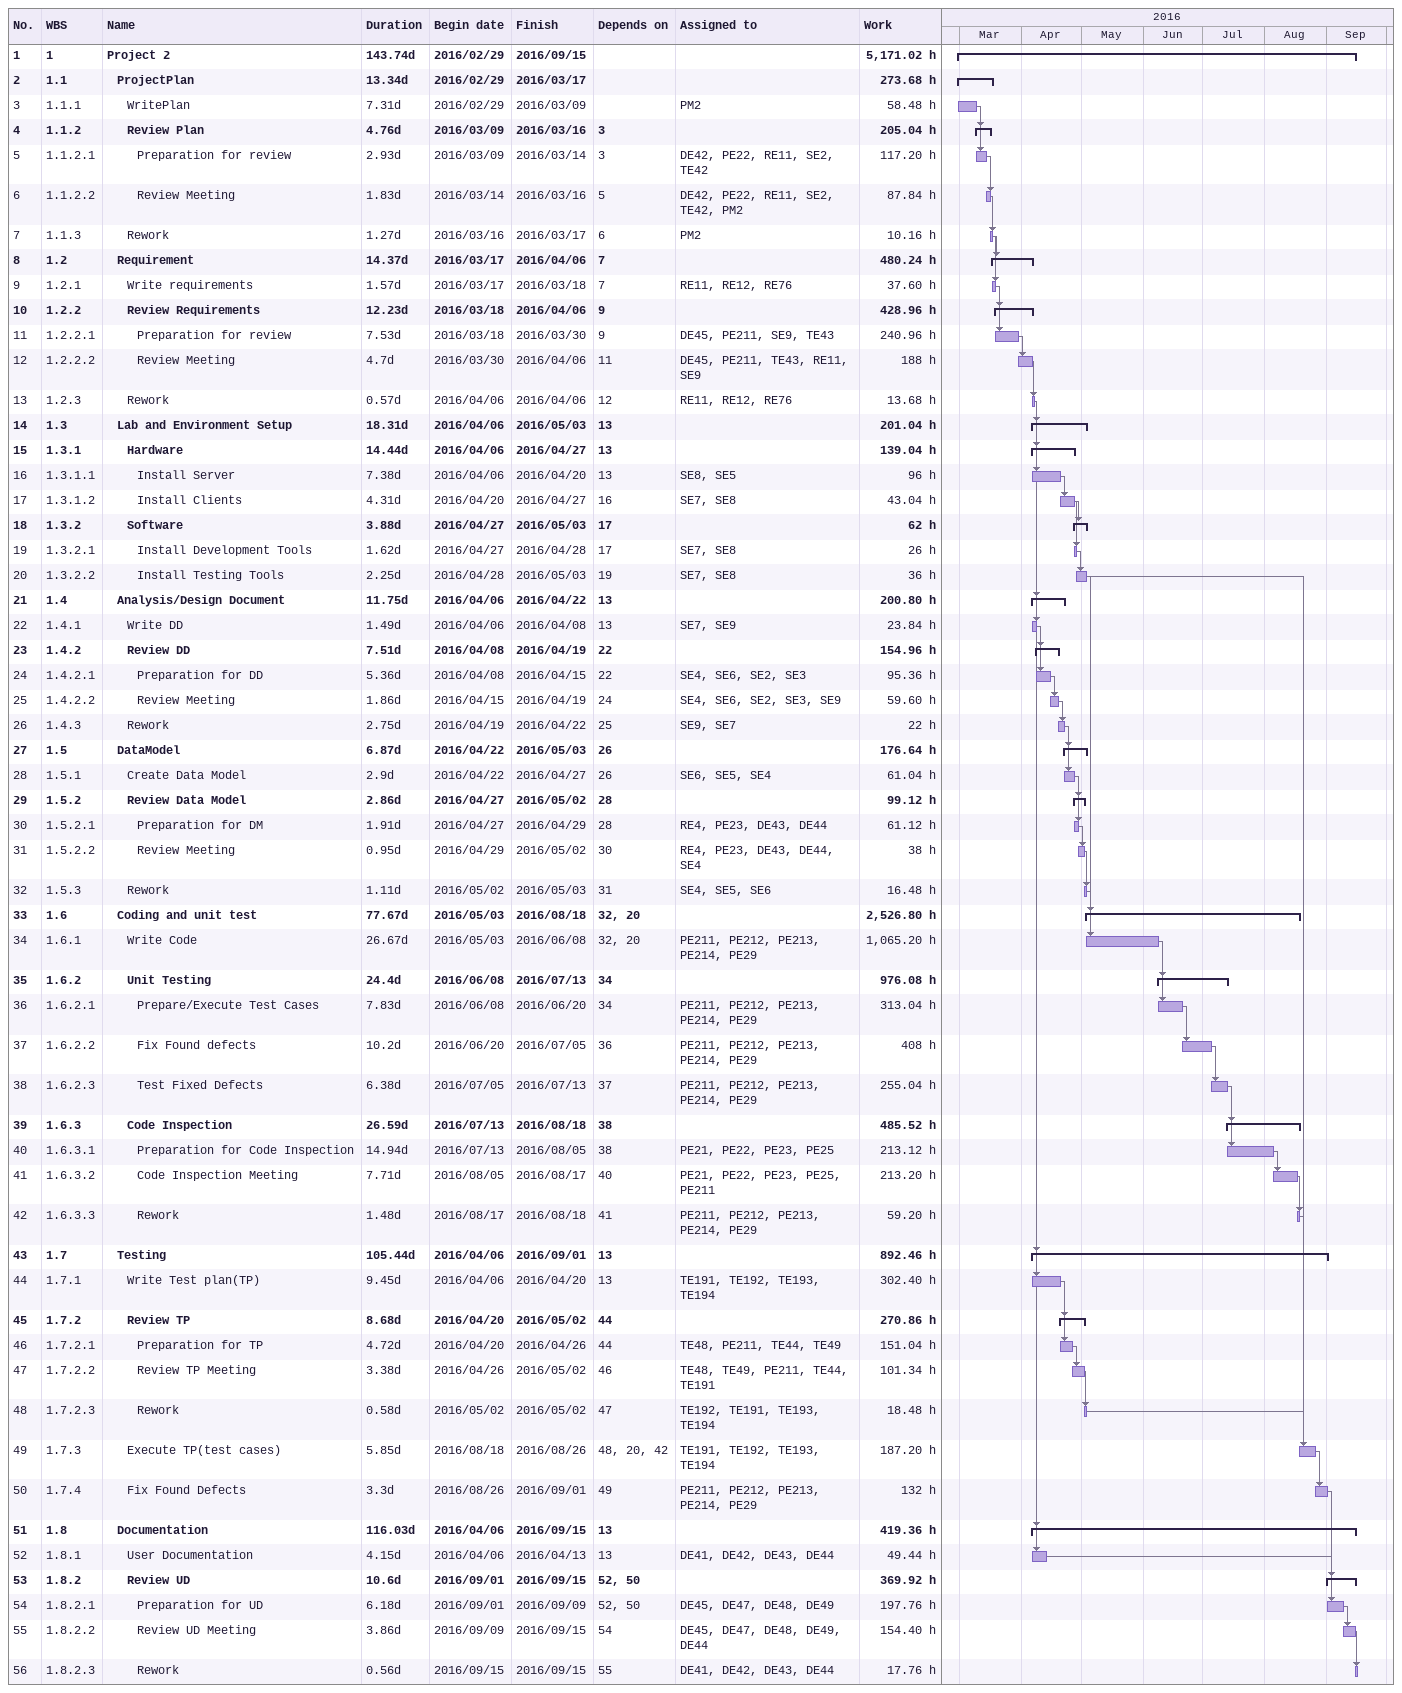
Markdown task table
| ID | WBS | Task | Duration | Start | Finish | Predecessors | Resources | Work (h) |
|---|---|---|---|---|---|---|---|---|
| 1 | 1 | **Project 2** | 143.74d | 2016-02-29 | 2016-09-15 |  |  | 5171.02 |
| 2 | 1.1 | **ProjectPlan** | 13.34d | 2016-02-29 | 2016-03-17 |  |  | 273.68 |
| 3 | 1.1.1 | WritePlan | 7.31d | 2016-02-29 | 2016-03-09 |  | PM2 | 58.48 |
| 4 | 1.1.2 | **Review Plan** | 4.76d | 2016-03-09 | 2016-03-16 | 3 |  | 205.04 |
| 5 | 1.1.2.1 | Preparation for review | 2.93d | 2016-03-09 | 2016-03-14 | 3 | DE42, PE22, RE11, SE2, TE42 | 117.20 |
| 6 | 1.1.2.2 | Review Meeting | 1.83d | 2016-03-14 | 2016-03-16 | 5 | DE42, PE22, RE11, SE2, TE42, PM2 | 87.84 |
| 7 | 1.1.3 | Rework | 1.27d | 2016-03-16 | 2016-03-17 | 6 | PM2 | 10.16 |
| 8 | 1.2 | **Requirement** | 14.37d | 2016-03-17 | 2016-04-06 | 7 |  | 480.24 |
| 9 | 1.2.1 | Write requirements | 1.57d | 2016-03-17 | 2016-03-18 | 7 | RE11, RE12, RE76 | 37.60 |
| 10 | 1.2.2 | **Review Requirements** | 12.23d | 2016-03-18 | 2016-04-06 | 9 |  | 428.96 |
| 11 | 1.2.2.1 | Preparation for review | 7.53d | 2016-03-18 | 2016-03-30 | 9 | DE45, PE211, SE9, TE43 | 240.96 |
| 12 | 1.2.2.2 | Review Meeting | 4.7d | 2016-03-30 | 2016-04-06 | 11 | DE45, PE211, TE43, RE11, SE9 | 188 |
| 13 | 1.2.3 | Rework | 0.57d | 2016-04-06 | 2016-04-06 | 12 | RE11, RE12, RE76 | 13.68 |
| 14 | 1.3 | **Lab and Environment Setup** | 18.31d | 2016-04-06 | 2016-05-03 | 13 |  | 201.04 |
| 15 | 1.3.1 | **Hardware** | 14.44d | 2016-04-06 | 2016-04-27 | 13 |  | 139.04 |
| 16 | 1.3.1.1 | Install Server | 7.38d | 2016-04-06 | 2016-04-20 | 13 | SE8, SE5 | 96 |
| 17 | 1.3.1.2 | Install Clients | 4.31d | 2016-04-20 | 2016-04-27 | 16 | SE7, SE8 | 43.04 |
| 18 | 1.3.2 | **Software** | 3.88d | 2016-04-27 | 2016-05-03 | 17 |  | 62 |
| 19 | 1.3.2.1 | Install Development Tools | 1.62d | 2016-04-27 | 2016-04-28 | 17 | SE7, SE8 | 26 |
| 20 | 1.3.2.2 | Install Testing Tools | 2.25d | 2016-04-28 | 2016-05-03 | 19 | SE7, SE8 | 36 |
| 21 | 1.4 | **Analysis/Design Document** | 11.75d | 2016-04-06 | 2016-04-22 | 13 |  | 200.80 |
| 22 | 1.4.1 | Write DD | 1.49d | 2016-04-06 | 2016-04-08 | 13 | SE7, SE9 | 23.84 |
| 23 | 1.4.2 | **Review DD** | 7.51d | 2016-04-08 | 2016-04-19 | 22 |  | 154.96 |
| 24 | 1.4.2.1 | Preparation for DD | 5.36d | 2016-04-08 | 2016-04-15 | 22 | SE4, SE6, SE2, SE3 | 95.36 |
| 25 | 1.4.2.2 | Review Meeting | 1.86d | 2016-04-15 | 2016-04-19 | 24 | SE4, SE6, SE2, SE3, SE9 | 59.60 |
| 26 | 1.4.3 | Rework | 2.75d | 2016-04-19 | 2016-04-22 | 25 | SE9, SE7 | 22 |
| 27 | 1.5 | **DataModel** | 6.87d | 2016-04-22 | 2016-05-03 | 26 |  | 176.64 |
| 28 | 1.5.1 | Create Data Model | 2.9d | 2016-04-22 | 2016-04-27 | 26 | SE6, SE5, SE4 | 61.04 |
| 29 | 1.5.2 | **Review Data Model** | 2.86d | 2016-04-27 | 2016-05-02 | 28 |  | 99.12 |
| 30 | 1.5.2.1 | Preparation for DM | 1.91d | 2016-04-27 | 2016-04-29 | 28 | RE4, PE23, DE43, DE44 | 61.12 |
| 31 | 1.5.2.2 | Review Meeting | 0.95d | 2016-04-29 | 2016-05-02 | 30 | RE4, PE23, DE43, DE44, SE4 | 38 |
| 32 | 1.5.3 | Rework | 1.11d | 2016-05-02 | 2016-05-03 | 31 | SE4, SE5, SE6 | 16.48 |
| 33 | 1.6 | **Coding and unit test** | 77.67d | 2016-05-03 | 2016-08-18 | 32, 20 |  | 2526.80 |
| 34 | 1.6.1 | Write Code | 26.67d | 2016-05-03 | 2016-06-08 | 32, 20 | PE211, PE212, PE213, PE214, PE29 | 1065.20 |
| 35 | 1.6.2 | **Unit Testing** | 24.4d | 2016-06-08 | 2016-07-13 | 34 |  | 976.08 |
| 36 | 1.6.2.1 | Prepare/Execute Test Cases | 7.83d | 2016-06-08 | 2016-06-20 | 34 | PE211, PE212, PE213, PE214, PE29 | 313.04 |
| 37 | 1.6.2.2 | Fix Found defects | 10.2d | 2016-06-20 | 2016-07-05 | 36 | PE211, PE212, PE213, PE214, PE29 | 408 |
| 38 | 1.6.2.3 | Test Fixed Defects | 6.38d | 2016-07-05 | 2016-07-13 | 37 | PE211, PE212, PE213, PE214, PE29 | 255.04 |
| 39 | 1.6.3 | **Code Inspection** | 26.59d | 2016-07-13 | 2016-08-18 | 38 |  | 485.52 |
| 40 | 1.6.3.1 | Preparation for Code Inspection | 14.94d | 2016-07-13 | 2016-08-05 | 38 | PE21, PE22, PE23, PE25 | 213.12 |
| 41 | 1.6.3.2 | Code Inspection Meeting | 7.71d | 2016-08-05 | 2016-08-17 | 40 | PE21, PE22, PE23, PE25, PE211 | 213.20 |
| 42 | 1.6.3.3 | Rework | 1.48d | 2016-08-17 | 2016-08-18 | 41 | PE211, PE212, PE213, PE214, PE29 | 59.20 |
| 43 | 1.7 | **Testing** | 105.44d | 2016-04-06 | 2016-09-01 | 13 |  | 892.46 |
| 44 | 1.7.1 | Write Test plan(TP) | 9.45d | 2016-04-06 | 2016-04-20 | 13 | TE191, TE192, TE193, TE194 | 302.40 |
| 45 | 1.7.2 | **Review TP** | 8.68d | 2016-04-20 | 2016-05-02 | 44 |  | 270.86 |
| 46 | 1.7.2.1 | Preparation for TP | 4.72d | 2016-04-20 | 2016-04-26 | 44 | TE48, PE211, TE44, TE49 | 151.04 |
| 47 | 1.7.2.2 | Review TP Meeting | 3.38d | 2016-04-26 | 2016-05-02 | 46 | TE48, TE49, PE211, TE44, TE191 | 101.34 |
| 48 | 1.7.2.3 | Rework | 0.58d | 2016-05-02 | 2016-05-02 | 47 | TE192, TE191, TE193, TE194 | 18.48 |
| 49 | 1.7.3 | Execute TP(test cases) | 5.85d | 2016-08-18 | 2016-08-26 | 48, 20, 42 | TE191, TE192, TE193, TE194 | 187.20 |
| 50 | 1.7.4 | Fix Found Defects | 3.3d | 2016-08-26 | 2016-09-01 | 49 | PE211, PE212, PE213, PE214, PE29 | 132 |
| 51 | 1.8 | **Documentation** | 116.03d | 2016-04-06 | 2016-09-15 | 13 |  | 419.36 |
| 52 | 1.8.1 | User Documentation | 4.15d | 2016-04-06 | 2016-04-13 | 13 | DE41, DE42, DE43, DE44 | 49.44 |
| 53 | 1.8.2 | **Review UD** | 10.6d | 2016-09-01 | 2016-09-15 | 52, 50 |  | 369.92 |
| 54 | 1.8.2.1 | Preparation for UD | 6.18d | 2016-09-01 | 2016-09-09 | 52, 50 | DE45, DE47, DE48, DE49 | 197.76 |
| 55 | 1.8.2.2 | Review UD Meeting | 3.86d | 2016-09-09 | 2016-09-15 | 54 | DE45, DE47, DE48, DE49, DE44 | 154.40 |
| 56 | 1.8.2.3 | Rework | 0.56d | 2016-09-15 | 2016-09-15 | 55 | DE41, DE42, DE43, DE44 | 17.76 |
